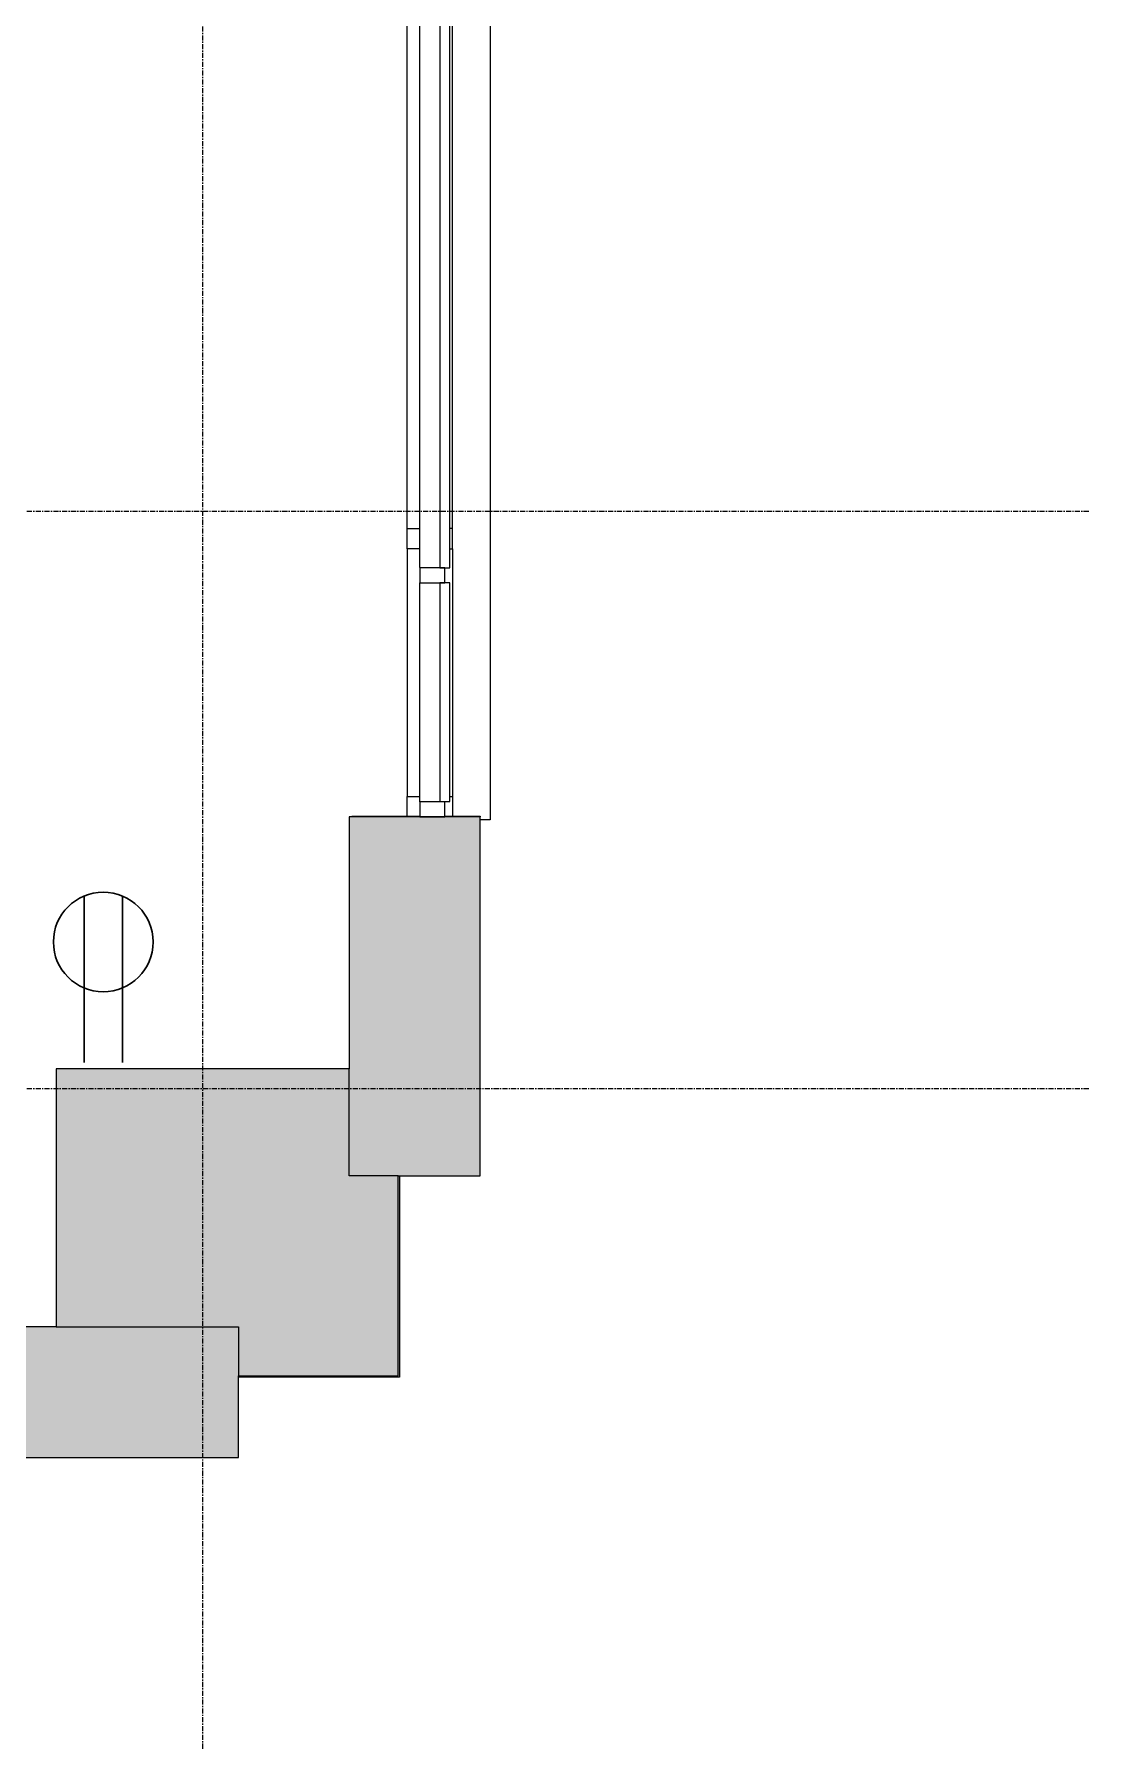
# Model space of a CAD drawing. Header units: inches. Extents: x 29752 to 31446, y 4278 to 5722.
# Drawn here: x 31341.5 to 31446.3, y 4277.8 to 4448.1 of the extents above; entities that cross this region are included whole.
import ezdxf

# ---------------------------------------------------------------- set-up
doc = ezdxf.new("R2010")
doc.units = ezdxf.units.IN
doc.header["$MEASUREMENT"] = 0
doc.linetypes.add('Grid Line 1_2_', pattern=[0.875, 0.5, -0.125, 0.125, -0.125])
for name, color, linetype, lineweight in [('1900 Duke Street_2nd Flr_LINKED_dwg', 8, 'Continuous', 9), ('A-ANNO-NOTE', 131, 'Continuous', 30), ('A-GLAZ-CURT', 52, 'Continuous', 9), ('A-GLAZ-CWMG', 51, 'Continuous', 9), ('A-WALL', 113, 'Continuous', 13), ('A-WALL-PATT', 111, 'Continuous', 13), ('AE-GLAZING', 7, 'Continuous', 9), ('AE-SILL', 7, 'Continuous', 9), ('AE-WALLS-PATT', 7, 'Continuous', 9), ('AE-WALLS-TENANT', 7, 'Continuous', 9), ('S-GRID', 1, 'Continuous', 9)]:
    doc.layers.add(name, color=color, linetype=linetype, lineweight=lineweight)

# ---------------------------------------------------------------- blocks, each defined once
blk = doc.blocks.new('1900 Duke Street_2nd Flr_LINKED_dwg-5565117-FIRST FLOOR POWER _ SIGNAL')
at = {"layer": 'AE-WALLS-PATT'}
h = blk.add_hatch(color=256, dxfattribs=at)
h.paths.add_polyline_path([(2279.25, -64.13), (2279.25, -44.13), (2279.13, -44.13), (2279.13, -64), (2263.25, -64), (2263.25, -64.13), (2279.13, -64.13)], flags=0)
h.paths.add_polyline_path([(2281.25, -8.44), (2281.25, -8.38), (2274.5, -8.38), (2274.5, -8.44)], flags=0)
h.paths.add_polyline_path([(2287.25, -8.44), (2287.25, -8.38), (2283.75, -8.38), (2283.75, -8.44), (2287.22, -8.44)], flags=0)
at = {"layer": 'AE-GLAZING'}
for p, q in [((2284.5, 20.19), (2284.5, 76.78)), ((2280, 18.19), (2280, -6.44))]:
    blk.add_line(p, q, dxfattribs=at)
at = {"layer": 'AE-GLAZING', "flags": 128}
for points in [[(2280, 20.19), (2280, 76.78), (2281.25, 76.78)], [(2281.25, 18.19), (2280, 18.19), (2280, 20.19), (2281.25, 20.19)], [(2284.5, 18.19), (2284.5, 20.19), (2284.25, 20.19)], [(2284.25, 18.19), (2284.5, 18.19), (2284.5, -6.44)], [(2280, -8.44), (2280, -6.44), (2281.25, -6.44)], [(2284.25, -6.44), (2284.5, -6.44), (2284.5, -8.44)]]:
    blk.add_lwpolyline(points, dxfattribs=at)
at = {"layer": 'AE-SILL', "flags": 128}
blk.add_lwpolyline([(2287.25, 164), (2288.25, 164), (2288.25, -8.75), (2287.25, -8.75)], dxfattribs=at)
at = {"layer": 'AE-WALLS-TENANT', "flags": 128}
for points in [[(2274.5, -8.44), (2274.5, -8.38), (2281.25, -8.38)], [(2283.75, -8.38), (2287.25, -8.38), (2287.25, -8.44)], [(2279.25, -44.13), (2279.25, -64.13), (2263.25, -64.13)]]:
    blk.add_lwpolyline(points, dxfattribs=at)
blk = doc.blocks.new('System Panel - Glazed-6353539-FIRST FLOOR POWER _ SIGNAL')
at = {"layer": 'A-GLAZ-CURT', "lineweight": 13}
for p, q in [((10.875, 1.75), (-10.875, 1.75)), ((-10.875, 1.75), (-10.875, 0.75)), ((10.875, 0.75), (10.875, 1.75)), ((-10.875, 0.75), (10.875, 0.75))]:
    blk.add_line(p, q, dxfattribs=at)
blk = doc.blocks.new('Rectangular Mullion - 1_5_ x 2_5_ rectangular-6353524-FIRST FLOOR POWER _ SIGNAL')
at = {"layer": 'A-GLAZ-CWMG', "lineweight": 20}
for p, q in [((-1.5, 1.25), (0, 1.25)), ((-1.5, -1.25), (-1.5, 1.25)), ((0, 1.25), (0, -1.25)), ((0, -1.25), (-1.5, -1.25))]:
    blk.add_line(p, q, dxfattribs=at)
blk = doc.blocks.new('Rectangular Mullion - 1_5_ x 2_5_ rectangular-6353533-FIRST FLOOR POWER _ SIGNAL')
at = {"layer": 'A-GLAZ-CWMG'}
blk.add_line((31379.55, 5139.87), (31379.55, 5161.62), dxfattribs=at)
blk = doc.blocks.new('Rectangular Mullion - 1_5_ x 2_5_ rectangular-6353534-FIRST FLOOR POWER _ SIGNAL')
at = {"layer": 'A-GLAZ-CWMG', "lineweight": 20}
for p, q in [((-0.75, 1.25), (0.75, 1.25)), ((-0.75, -1.25), (-0.75, 1.25)), ((0.75, 1.25), (0.75, -1.25)), ((0.75, -1.25), (-0.75, -1.25))]:
    blk.add_line(p, q, dxfattribs=at)
blk = doc.blocks.new('System Panel - Glazed-6353937-FIRST FLOOR POWER _ SIGNAL')
at = {"layer": 'A-GLAZ-CURT', "lineweight": 13}
for p, q in [((30.046875, 1.75), (-30.046875, 1.75)), ((-30.046875, 1.75), (-30.046875, 0.75)), ((30.046875, 0.75), (30.046875, 1.75)), ((-30.046875, 0.75), (30.046875, 0.75))]:
    blk.add_line(p, q, dxfattribs=at)
blk = doc.blocks.new('Rectangular Mullion - 1_5_ x 2_5_ rectangular-6353935-FIRST FLOOR POWER _ SIGNAL')
at = {"layer": 'A-GLAZ-CWMG'}
blk.add_line((31379.8, 4456.72), (31379.8, 4516.81), dxfattribs=at)

msp = doc.modelspace()

# ---------------------------------------------------------------- hatches: boundary and pattern name
at = {"layer": 'A-WALL'}
msp.add_hatch(color=250, dxfattribs=at).paths.add_polyline_path([(31361.85, 4314.81), (31377.67, 4314.81), (31377.67, 4334.69), (31372.8, 4334.69), (31372.8, 4345.31), (31343.67, 4345.29), (31343.67, 4319.69), (31361.8, 4319.69), (31361.8, 4314.81)], flags=0)
at = {"layer": 'A-WALL-PATT', "lineweight": 9}
for points in [[(31377.8, 4334.69), (31385.8, 4334.69), (31385.77, 4370.37), (31372.8, 4370.37), (31372.8, 4334.69), (31373.05, 4334.69)], [(31343.67, 4306.69), (31361.8, 4306.69), (31361.8, 4319.69), (31317.8, 4319.69), (31317.8, 4306.69), (31331.23, 4306.69)]]:
    msp.add_hatch(color=7, dxfattribs=at).paths.add_polyline_path(points, flags=0)

# ---------------------------------------------------------------- linework, layer by layer
at = {"layer": 'A-ANNO-NOTE'}
for p, q in [((31346.44, 4345.96), (31346.44, 4362.49)), ((31350.27, 4345.96), (31350.27, 4362.49))]:
    msp.add_line(p, q, dxfattribs=at)
msp.add_circle((31348.35, 4357.93), 4.95, dxfattribs=at)
at = {"layer": 'A-WALL', "color": 8, "lineweight": 20}
for p, q in [((31372.8, 4370.37), (31372.8, 4345.31)), ((31385.8, 4370.37), (31372.8, 4370.37)), ((31385.8, 4334.69), (31385.8, 4370.37)), ((31372.8, 4345.31), (31343.67, 4345.31)), ((31343.67, 4345.31), (31343.67, 4319.69)), ((31377.67, 4334.69), (31385.8, 4334.69)), ((31377.67, 4314.81), (31377.67, 4334.69)), ((31343.67, 4319.69), (31317.8, 4319.69)), ((31361.8, 4306.69), (31361.8, 4314.81)), ((31361.8, 4314.81), (31377.67, 4314.81)), ((31317.8, 4306.69), (31361.8, 4306.69))]:
    msp.add_line(p, q, dxfattribs=at)
at = {"layer": 'A-WALL', "lineweight": 9}
for p, q in [((31372.8, 4334.69), (31372.8, 4345.31)), ((31377.67, 4334.69), (31372.8, 4334.69)), ((31343.67, 4319.69), (31361.8, 4319.69)), ((31361.8, 4319.69), (31361.8, 4314.81))]:
    msp.add_line(p, q, dxfattribs=at)
at = {"layer": 'S-GRID', "linetype": 'Grid Line 1_2_'}
for p, q in [((31358.24, 4277.77), (31358.24, 5698.13)), ((31446.27, 4400.69), (29775.66, 4400.69)), ((31446.27, 4343.33), (29775.66, 4343.33))]:
    msp.add_line(p, q, dxfattribs=at)

# ---------------------------------------------------------------- block references
at = {"layer": '1900 Duke Street_2nd Flr_LINKED_dwg', "color": 7}
msp.add_blockref('1900 Duke Street_2nd Flr_LINKED_dwg-5565117-FIRST FLOOR POWER _ SIGNAL', (29098.55, 4378.81), dxfattribs=at)
at = {"layer": 'A-GLAZ-CURT', "rotation": 270}
for name, p in [('System Panel - Glazed-6353937-FIRST FLOOR POWER _ SIGNAL', (31381.05, 4425.17)), ('System Panel - Glazed-6353539-FIRST FLOOR POWER _ SIGNAL', (31381.05, 4382.75))]:
    msp.add_blockref(name, p, dxfattribs=at)
at = {"layer": 'A-GLAZ-CWMG'}
for name, p in [('Rectangular Mullion - 1_5_ x 2_5_ rectangular-6353935-FIRST FLOOR POWER _ SIGNAL', (0, -61.59)), ('Rectangular Mullion - 1_5_ x 2_5_ rectangular-6353533-FIRST FLOOR POWER _ SIGNAL', (0.25, -768))]:
    msp.add_blockref(name, p, dxfattribs=at)
at = {"layer": 'A-GLAZ-CWMG', "extrusion": (0, 0, -1), "rotation": 270}
for name, p in [('Rectangular Mullion - 1_5_ x 2_5_ rectangular-6353534-FIRST FLOOR POWER _ SIGNAL', (-31381.05, 4394.37)), ('Rectangular Mullion - 1_5_ x 2_5_ rectangular-6353524-FIRST FLOOR POWER _ SIGNAL', (-31381.05, 4370.37))]:
    msp.add_blockref(name, p, dxfattribs=at)

doc.saveas('drawing.dxf')
